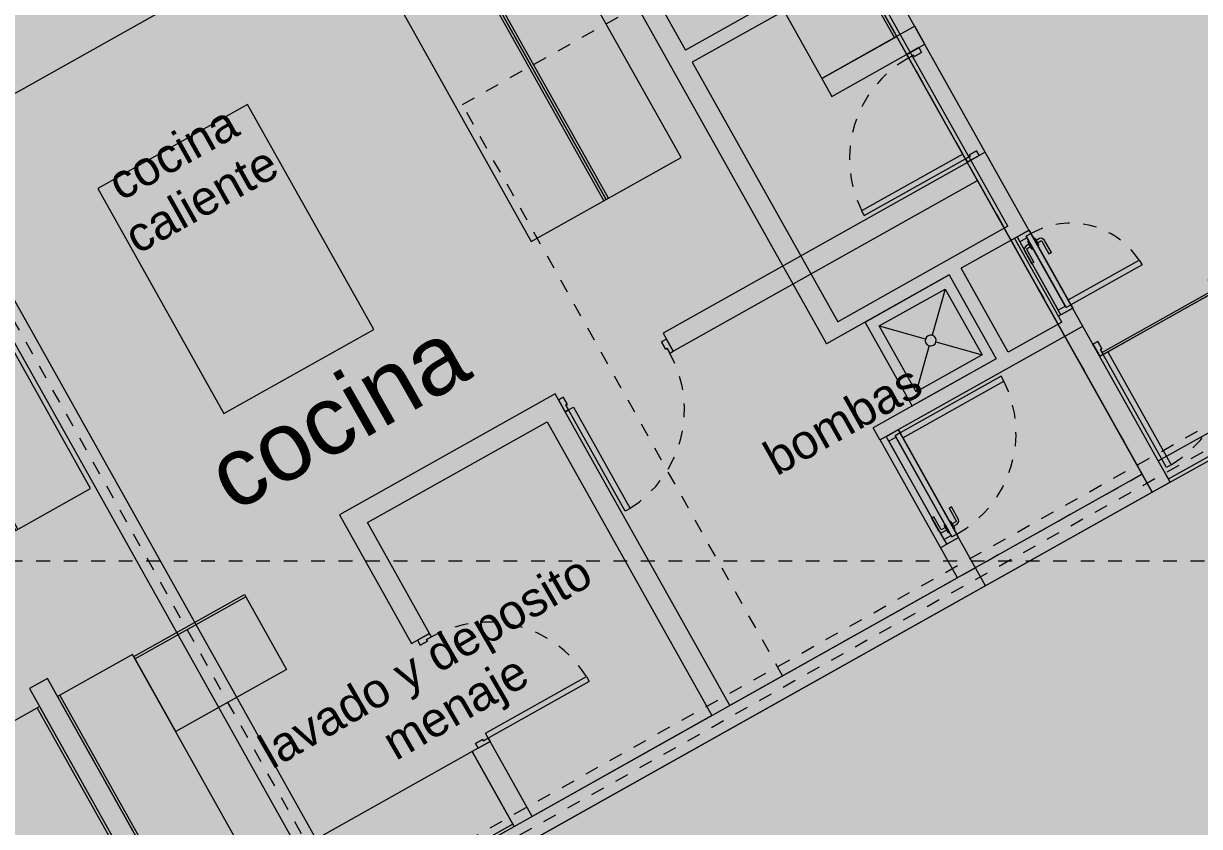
# Model space of a CAD drawing. Header units: metres. Extents: x -11.7 to 73.2, y 41.7 to 99.3.
# Drawn here: x 10.79 to 19.35, y 56.69 to 62.53 of the extents above; entities that cross this region are included whole.
import ezdxf

# ---------------------------------------------------------------- set-up
doc = ezdxf.new("R2010")
doc.units = ezdxf.units.M
for name, pattern in [('LineaDiscontinua-1_5mm', [0.003, 0.0015, -0.0015]), ('LíneaDeRejilla', [0.021, 0.012, -0.003, 0.003, -0.003]), ('Oculto', [0.006, 0.004, -0.002])]:
    doc.linetypes.add(name, pattern=pattern)
for name, color, linetype, lineweight in [('A-DETL-3', 151, 'Continuous', 5), ('A-DETL-GENF', 92, 'Continuous', 5), ('A-DETL-LNOC', 90, 'Oculto', 5), ('A-GENM', 13, 'Continuous', 5), ('A-MUEB', 31, 'Continuous', 5), ('A-MURO', 113, 'Continuous', 9), ('A-MURO-ACHU', 111, 'Continuous', 9), ('A-PISO', 51, 'Continuous', 9), ('A-PISO-ACHU', 8, 'Continuous', 9), ('A-PUER', 31, 'Continuous', 5), ('A-PUER-MARC', 31, 'Continuous', 5), ('A-TEXT-NOTA', 2, 'Continuous', 5), ('A-VENT', 1, 'Continuous', 5), ('A-WALL', 113, 'Continuous', 18), ('H-HID-APAR', 6, 'Continuous', 5), ('S-REJI', 1, 'Continuous', 5)]:
    doc.layers.add(name, color=color, linetype=linetype, lineweight=lineweight)
doc.styles.add('Arial', font='arial.ttf', dxfattribs={"height": 0.5})
doc.styles.add('Arial_3', font='arial.ttf', dxfattribs={"height": 0.25})

# ---------------------------------------------------------------- blocks, each defined once
blk = doc.blocks.new('Puerta-Batiente-HojaLisa - 900x2200-1042033-Nivel 1')
at = {"layer": 'A-PUER'}
for p, q in [((-0.382, 0.919), (-0.422, 0.919)), ((-0.422, 0.919), (-0.422, 0.075)), ((-0.382, 0.075), (-0.382, 0.919)), ((-0.422, 0.075), (-0.382, 0.075)), ((0.422, 0.075), (-0.422, 0.075)), ((-0.422, 0.075), (-0.422, 0.075)), ((-0.422, 0.075), (0.422, 0.075)), ((-0.422, 0.075), (-0.422, 0.035)), ((-0.422, 0.075), (-0.422, 0.035)), ((0.422, 0.035), (-0.422, 0.035)), ((-0.422, 0.035), (-0.422, 0.035)), ((-0.422, 0.035), (0.422, 0.035)), ((0.422, 0.075), (0.422, 0.075)), ((0.422, 0.035), (0.422, 0.075)), ((0.422, 0.075), (0.422, 0.035)), ((0.422, 0.035), (0.422, 0.035))]:
    blk.add_line(p, q, dxfattribs=at)
at = {"layer": 'A-PUER', "linetype": 'LineaDiscontinua-1_5mm'}
blk.add_arc((-0.422, 0.075), 0.844, 360, 87.28354, dxfattribs=at)
at = {"layer": 'A-PUER-MARC'}
for p, q in [((-0.45, -0.025), (-0.45, 0.075)), ((-0.45, 0.075), (-0.422, 0.075)), ((-0.45, -0.025), (-0.45, 0.075)), ((-0.45, 0.075), (-0.45, 0.075)), ((-0.45, 0.075), (0.45, 0.075)), ((-0.422, 0.075), (-0.422, 0.035)), ((0.422, 0.075), (-0.422, 0.075)), ((-0.422, 0.075), (-0.422, 0.075)), ((-0.422, 0.075), (-0.422, 0.035)), ((-0.422, 0.035), (-0.41, 0.035)), ((-0.422, 0.035), (-0.422, 0.035)), ((-0.422, 0.035), (0.422, 0.035)), ((-0.41, 0.035), (-0.41, -0.025)), ((-0.41, 0.035), (-0.41, -0.025)), ((0.41, 0.035), (-0.41, 0.035)), ((-0.41, 0.035), (-0.41, 0.035)), ((0.41, 0.035), (0.41, 0.035)), ((0.41, -0.025), (0.41, 0.035)), ((0.422, 0.035), (0.41, 0.035)), ((0.41, -0.025), (0.41, 0.035)), ((0.422, 0.075), (0.422, 0.075)), ((0.45, 0.075), (0.422, 0.075)), ((0.422, 0.075), (0.422, 0.035)), ((0.422, 0.035), (0.422, 0.075)), ((0.422, 0.035), (0.422, 0.035)), ((0.45, 0.075), (0.45, -0.025)), ((0.45, 0.075), (0.45, 0.075)), ((0.45, 0.075), (0.45, -0.025)), ((-0.41, -0.025), (-0.45, -0.025)), ((0.45, -0.025), (-0.45, -0.025)), ((-0.45, -0.025), (-0.45, -0.025)), ((-0.41, -0.025), (-0.41, -0.025)), ((-0.41, -0.025), (0.41, -0.025)), ((0.41, -0.025), (0.45, -0.025)), ((0.41, -0.025), (0.41, -0.025)), ((0.45, -0.025), (0.45, -0.025))]:
    blk.add_line(p, q, dxfattribs=at)
blk = doc.blocks.new('Manija-Horizontal-SinCerradura - 120-1041476-Nivel 1')
at = {"layer": 'A-PUER'}
for p, q in [((0.12, 0), (0.12, -0.008)), ((0.12, 0), (0.18, 0)), ((0.18, 0), (0.12, 0)), ((0.18, -0.008), (0.18, 0)), ((0.12, -0.008), (0.18, -0.008)), ((0.18, -0.008), (0.12, -0.008)), ((0.14, -0.008), (0.14, -0.038)), ((0.14, -0.008), (0.16, -0.008)), ((0.16, -0.008), (0.14, -0.008)), ((0.16, -0.038), (0.16, -0.008)), ((0.27, -0.043), (0.165, -0.043)), ((0.165, -0.063), (0.27, -0.063)), ((0.27, -0.063), (0.27, -0.043)), ((0.27, -0.043), (0.27, -0.063))]:
    blk.add_line(p, q, dxfattribs=at)
at = {"layer": 'A-PUER', "flags": 128}
for points in [[(0.14, -0.038), (0.1515, -0.059), (0.165, -0.063)], [(0.165, -0.043), (0.1608, -0.0407), (0.16, -0.038)]]:
    blk.add_lwpolyline(points, dxfattribs=at)
blk = doc.blocks.new('Manija-Horizontal-SinCerradura - 120-1041475-Nivel 1')
at = {"layer": 'A-PUER'}
for p, q in [((0.12, 0.008), (0.12, 0)), ((0.12, 0.008), (0.18, 0.008)), ((0.18, 0.008), (0.12, 0.008)), ((0.12, 0), (0.18, 0)), ((0.18, 0), (0.12, 0)), ((0.14, 0.038), (0.14, 0.008)), ((0.14, 0.008), (0.16, 0.008)), ((0.16, 0.008), (0.14, 0.008)), ((0.16, 0.008), (0.16, 0.038)), ((0.27, 0.063), (0.165, 0.063)), ((0.165, 0.043), (0.27, 0.043)), ((0.18, 0), (0.18, 0.008)), ((0.27, 0.063), (0.27, 0.043)), ((0.27, 0.043), (0.27, 0.063))]:
    blk.add_line(p, q, dxfattribs=at)
at = {"layer": 'A-PUER', "flags": 128}
for points in [[(0.165, 0.063), (0.144, 0.0515), (0.14, 0.038)], [(0.16, 0.038), (0.1623, 0.0422), (0.165, 0.043)]]:
    blk.add_lwpolyline(points, dxfattribs=at)
blk = doc.blocks.new('Puerta-Batiente-HojaLisa - 650x2200-1558929-Nivel 1')
at = {"layer": 'A-PUER'}
for p, q in [((0.297, -0.02), (-0.297, -0.02)), ((-0.297, -0.02), (-0.297, -0.02)), ((-0.297, -0.02), (0.297, -0.02)), ((-0.297, -0.02), (-0.297, -0.06)), ((-0.297, -0.02), (-0.297, -0.06)), ((-0.297, -0.654), (-0.297, -0.06)), ((-0.297, -0.06), (-0.257, -0.06)), ((0.297, -0.06), (-0.297, -0.06)), ((-0.297, -0.06), (-0.297, -0.06)), ((-0.297, -0.06), (0.297, -0.06)), ((-0.257, -0.06), (-0.257, -0.654)), ((0.297, -0.02), (0.297, -0.02)), ((0.297, -0.06), (0.297, -0.02)), ((0.297, -0.02), (0.297, -0.06)), ((0.297, -0.06), (0.297, -0.06)), ((-0.257, -0.654), (-0.297, -0.654))]:
    blk.add_line(p, q, dxfattribs=at)
at = {"layer": 'A-PUER', "linetype": 'LineaDiscontinua-1_5mm'}
blk.add_arc((-0.297, -0.06), 0.594, 273.86122, 0, dxfattribs=at)
at = {"layer": 'A-PUER-MARC'}
for p, q in [((-0.325, -0.06), (-0.325, 0.04)), ((-0.325, 0.04), (-0.285, 0.04)), ((-0.325, -0.06), (-0.325, 0.04)), ((-0.325, 0.04), (-0.325, 0.04)), ((-0.325, 0.04), (0.325, 0.04)), ((-0.285, 0.04), (-0.285, -0.02)), ((-0.285, 0.04), (-0.285, 0.04)), ((-0.285, 0.04), (-0.285, -0.02)), ((0.285, 0.04), (-0.285, 0.04)), ((0.285, -0.02), (0.285, 0.04)), ((0.325, 0.04), (0.285, 0.04)), ((0.285, 0.04), (0.285, 0.04)), ((0.285, -0.02), (0.285, 0.04)), ((0.325, 0.04), (0.325, 0.04)), ((0.325, 0.04), (0.325, -0.06)), ((0.325, 0.04), (0.325, -0.06)), ((-0.297, -0.06), (-0.325, -0.06)), ((-0.325, -0.06), (-0.325, -0.06)), ((0.325, -0.06), (-0.325, -0.06)), ((-0.285, -0.02), (-0.297, -0.02)), ((-0.297, -0.02), (-0.297, -0.06)), ((-0.297, -0.02), (-0.297, -0.02)), ((-0.297, -0.02), (-0.297, -0.06)), ((0.297, -0.02), (-0.297, -0.02)), ((-0.297, -0.06), (-0.297, -0.06)), ((-0.297, -0.06), (0.297, -0.06)), ((-0.285, -0.02), (-0.285, -0.02)), ((-0.285, -0.02), (0.285, -0.02)), ((0.285, -0.02), (0.285, -0.02)), ((0.285, -0.02), (0.297, -0.02)), ((0.297, -0.02), (0.297, -0.02)), ((0.297, -0.02), (0.297, -0.06)), ((0.297, -0.06), (0.297, -0.02)), ((0.297, -0.06), (0.297, -0.06)), ((0.297, -0.06), (0.325, -0.06)), ((0.325, -0.06), (0.325, -0.06))]:
    blk.add_line(p, q, dxfattribs=at)
blk = doc.blocks.new('M_Shower Stall-2D - Poceta aseol-2D 70_70-1736770-Nivel 1')
at = {"layer": 'H-HID-APAR'}
for p, q in [((0, 0), (0, 0.7)), ((0, 0.7), (0.7, 0.7)), ((0.7, 0.7), (0.7, 0)), ((0.075, 0.625), (0.3211, 0.3789)), ((0.075, 0.075), (0.075, 0.625)), ((0.075, 0.625), (0.625, 0.625)), ((0.625, 0.625), (0.3789, 0.3789)), ((0.625, 0.625), (0.625, 0.075)), ((0.3224, 0.3224), (0.075, 0.075)), ((0.3776, 0.3224), (0.625, 0.075)), ((0.7, 0), (0, 0)), ((0.625, 0.075), (0.075, 0.075))]:
    blk.add_line(p, q, dxfattribs=at)
for start, end in [(360, 180), (180, 360)]:
    blk.add_arc((0.35, 0.35), 0.04, start, end, dxfattribs=at)
blk = doc.blocks.new('Puerta-Batiente-ConDilataciones - 1000x2200-3 Dilataciones-1625095-Nivel 1')
at = {"layer": 'A-GENM'}
for p, q in [((0.472, -0.035), (-0.472, -0.035)), ((0.472, -0.035), (-0.472, -0.035)), ((0.472, -0.035), (-0.472, -0.035)), ((-0.472, -0.05), (0.472, -0.05)), ((-0.472, -0.05), (0.472, -0.05)), ((-0.472, -0.05), (0.472, -0.05))]:
    blk.add_line(p, q, dxfattribs=at)
at = {"layer": 'A-PUER'}
for p, q in [((-0.472, -0.994), (-0.472, -0.05)), ((-0.472, -0.05), (-0.432, -0.05)), ((-0.432, -0.05), (-0.432, -0.994)), ((-0.432, -0.994), (-0.472, -0.994))]:
    blk.add_line(p, q, dxfattribs=at)
at = {"layer": 'A-PUER', "linetype": 'LineaDiscontinua-1_5mm'}
blk.add_arc((-0.472, -0.05), 0.944, 272.42851, 0, dxfattribs=at)
at = {"layer": 'A-PUER-MARC', "lineweight": 9}
for p, q in [((-0.46, 0.05), (-0.5, 0.05)), ((-0.5, 0.05), (-0.5, -0.05)), ((-0.46, -0.01), (-0.46, 0.05)), ((0.5, 0.05), (0.46, 0.05)), ((0.46, 0.05), (0.46, -0.01)), ((0.5, -0.05), (0.5, 0.05)), ((-0.5, -0.05), (-0.472, -0.05)), ((-0.472, -0.05), (-0.472, -0.01)), ((-0.472, -0.01), (-0.46, -0.01)), ((0.46, -0.01), (0.472, -0.01)), ((0.472, -0.01), (0.472, -0.05)), ((0.472, -0.05), (0.5, -0.05))]:
    blk.add_line(p, q, dxfattribs=at)
at = {"layer": 'A-PUER-MARC'}
for p, q in [((-0.5, -0.05), (-0.5, 0.05)), ((-0.5, 0.05), (-0.46, 0.05)), ((-0.5, 0.05), (-0.5, 0.05)), ((-0.46, 0.05), (-0.46, -0.01)), ((-0.46, 0.05), (-0.46, 0.05)), ((0.46, -0.01), (0.46, 0.05)), ((0.5, 0.05), (0.46, 0.05)), ((0.46, 0.05), (0.46, 0.05)), ((0.5, 0.05), (0.5, 0.05)), ((0.5, 0.05), (0.5, -0.05)), ((-0.472, -0.05), (-0.5, -0.05)), ((-0.5, -0.05), (-0.5, -0.05)), ((-0.46, -0.01), (-0.472, -0.01)), ((-0.472, -0.01), (-0.472, -0.05)), ((-0.472, -0.01), (-0.472, -0.01)), ((-0.472, -0.05), (-0.472, -0.05)), ((-0.46, -0.01), (-0.46, -0.01)), ((0.46, -0.01), (0.46, -0.01)), ((0.46, -0.01), (0.472, -0.01)), ((0.472, -0.01), (0.472, -0.01)), ((0.472, -0.05), (0.472, -0.01)), ((0.472, -0.05), (0.472, -0.05)), ((0.472, -0.05), (0.5, -0.05)), ((0.5, -0.05), (0.5, -0.05))]:
    blk.add_line(p, q, dxfattribs=at)
blk = doc.blocks.new('Puerta-Batiente-HojaLisa - 900x2200-V1-Nivel 1')
at = {"layer": 'A-PUER'}
for p, q in [((-0.422, -0.919), (-0.422, -0.075)), ((-0.422, -0.075), (-0.382, -0.075)), ((-0.382, -0.075), (-0.382, -0.919)), ((-0.382, -0.919), (-0.422, -0.919))]:
    blk.add_line(p, q, dxfattribs=at)
at = {"layer": 'A-PUER', "linetype": 'LineaDiscontinua-1_5mm'}
blk.add_arc((-0.422, -0.075), 0.844, 272.71646, 0, dxfattribs=at)
at = {"layer": 'A-PUER-MARC', "lineweight": 9}
for p, q in [((-0.41, 0.025), (-0.45, 0.025)), ((-0.45, 0.025), (-0.45, -0.075)), ((-0.41, -0.035), (-0.41, 0.025)), ((0.45, 0.025), (0.41, 0.025)), ((0.41, 0.025), (0.41, -0.035)), ((0.45, -0.075), (0.45, 0.025)), ((-0.45, -0.075), (-0.422, -0.075)), ((-0.422, -0.075), (-0.422, -0.035)), ((-0.422, -0.035), (-0.41, -0.035)), ((0.41, -0.035), (0.422, -0.035)), ((0.422, -0.035), (0.422, -0.075)), ((0.422, -0.075), (0.45, -0.075))]:
    blk.add_line(p, q, dxfattribs=at)
at = {"layer": 'A-PUER-MARC'}
for p, q in [((-0.45, -0.075), (-0.45, 0.025)), ((-0.45, 0.025), (-0.41, 0.025)), ((-0.45, 0.025), (-0.45, 0.025)), ((-0.41, 0.025), (-0.41, -0.035)), ((-0.41, 0.025), (-0.41, 0.025)), ((0.41, -0.035), (0.41, 0.025)), ((0.45, 0.025), (0.41, 0.025)), ((0.41, 0.025), (0.41, 0.025)), ((0.45, 0.025), (0.45, 0.025)), ((0.45, 0.025), (0.45, -0.075)), ((-0.422, -0.075), (-0.45, -0.075)), ((-0.45, -0.075), (-0.45, -0.075)), ((-0.41, -0.035), (-0.422, -0.035)), ((-0.422, -0.035), (-0.422, -0.075)), ((-0.422, -0.035), (-0.422, -0.035)), ((-0.422, -0.075), (-0.422, -0.075)), ((-0.41, -0.035), (-0.41, -0.035)), ((0.41, -0.035), (0.41, -0.035)), ((0.41, -0.035), (0.422, -0.035)), ((0.422, -0.035), (0.422, -0.035)), ((0.422, -0.075), (0.422, -0.035)), ((0.422, -0.075), (0.422, -0.075)), ((0.422, -0.075), (0.45, -0.075)), ((0.45, -0.075), (0.45, -0.075))]:
    blk.add_line(p, q, dxfattribs=at)
blk = doc.blocks.new('M_Counter Top-L Shaped - 600mm Depth-1647260-Nivel 1')
at = {"layer": 'A-MUEB'}
for p, q in [((2.2244, 0), (-1.2005, 0)), ((-1.2005, 0), (-1.2005, -1.8)), ((2.2244, -0.625), (2.2244, 0)), ((-1.1814, -1.8), (-1.1814, -0.0191)), ((-1.1814, -0.0191), (2.2244, -0.0191)), ((-0.5755, -1.8), (-0.5755, -0.625)), ((-0.5755, -0.625), (2.2244, -0.625)), ((-1.2005, -1.8), (-0.5755, -1.8))]:
    blk.add_line(p, q, dxfattribs=at)
blk = doc.blocks.new('M_Counter Top-L Shaped - 600mm Depth-1647163-Nivel 1')
at = {"layer": 'A-MUEB'}
for p, q in [((2.2016, 0), (-1.2005, 0)), ((-1.2005, 0), (-1.2005, -4.2999)), ((2.2016, -0.625), (2.2016, 0)), ((-1.1814, -4.2999), (-1.1814, -0.0191)), ((-1.1814, -0.0191), (2.2016, -0.0191)), ((-0.5755, -4.2999), (-0.5755, -0.625)), ((-0.5755, -0.625), (2.2016, -0.625)), ((-1.2005, -4.2999), (-0.5755, -4.2999))]:
    blk.add_line(p, q, dxfattribs=at)
blk = doc.blocks.new('M_Counter Top - 600mm Depth-1647227-Nivel 1')
at = {"layer": 'A-MUEB'}
for p, q in [((2.2037, 0), (-1.2005, 0)), ((-1.2005, 0), (-1.2005, -0.625)), ((2.2037, -0.625), (2.2037, 0)), ((-1.2005, -0.019), (2.2037, -0.019)), ((-1.2005, -0.625), (2.2037, -0.625))]:
    blk.add_line(p, q, dxfattribs=at)
blk = doc.blocks.new('M_Counter Top-Island - 1220mm Depth-1647201-Nivel 1')
at = {"layer": 'A-MUEB'}
for p, q in [((0.6766, 0.0254), (-1.2005, 0.0254)), ((-1.2005, 0.0254), (-1.2005, -1.2246)), ((0.6766, -1.2246), (0.6766, 0.0254)), ((-1.2005, -1.2246), (0.6766, -1.2246))]:
    blk.add_line(p, q, dxfattribs=at)
blk = doc.blocks.new('M_Counter Top - 600mm Depth-1647133-Nivel 1')
at = {"layer": 'A-MUEB'}
for p, q in [((2.2037, 0), (-1.2005, 0)), ((-1.2005, 0), (-1.2005, -0.625)), ((2.2037, -0.625), (2.2037, 0)), ((-1.2005, -0.019), (2.2037, -0.019)), ((-1.2005, -0.625), (2.2037, -0.625))]:
    blk.add_line(p, q, dxfattribs=at)
blk = doc.blocks.new('M_Counter Top-L Shaped - 600mm Depth-1644024-Nivel 1')
at = {"layer": 'A-MUEB'}
for p, q in [((1.2495, 0), (-1.2005, 0)), ((-1.2005, 0), (-1.2005, -2.4351)), ((1.2495, -0.625), (1.2495, 0)), ((-1.1814, -2.4351), (-1.1814, -0.0191)), ((-1.1814, -0.0191), (1.2495, -0.0191)), ((-0.5755, -2.4351), (-0.5755, -0.625)), ((-0.5755, -0.625), (1.2495, -0.625)), ((-1.2005, -2.4351), (-0.5755, -2.4351))]:
    blk.add_line(p, q, dxfattribs=at)
blk = doc.blocks.new('M_Counter Top - 600mm Depth-1644257-Nivel 1')
at = {"layer": 'A-MUEB'}
for p, q in [((-1.2005, 0.625), (-0.2755, 0.625)), ((-1.2005, 0), (-1.2005, 0.625)), ((-0.2755, 0.625), (-0.2755, 0)), ((-1.2005, 0.019), (-0.2755, 0.019)), ((-0.2755, 0), (-1.2005, 0))]:
    blk.add_line(p, q, dxfattribs=at)
blk = doc.blocks.new('M_Counter Top-L Shaped - 600mm Depth-1645287-Nivel 1')
at = {"layer": 'A-MUEB'}
for p, q in [((-1.2005, 1.965), (-0.5755, 1.965)), ((-1.2005, 0), (-1.2005, 1.965)), ((-1.1814, 1.965), (-1.1814, 0.0191)), ((-0.5755, 1.965), (-0.5755, 0.625)), ((-0.5755, 0.625), (1.2495, 0.625)), ((1.2495, 0.625), (1.2495, 0)), ((1.2495, 0), (-1.2005, 0)), ((-1.1814, 0.0191), (1.2495, 0.0191))]:
    blk.add_line(p, q, dxfattribs=at)
blk = doc.blocks.new('Puerta-Batiente-HojaLisa - 900x2200-V2-Nivel 1')
at = {"layer": 'A-PUER'}
for p, q in [((-0.382, 0.919), (-0.422, 0.919)), ((-0.422, 0.919), (-0.422, 0.075)), ((-0.382, 0.075), (-0.382, 0.919)), ((-0.422, 0.075), (-0.382, 0.075))]:
    blk.add_line(p, q, dxfattribs=at)
at = {"layer": 'A-PUER', "linetype": 'LineaDiscontinua-1_5mm'}
blk.add_arc((-0.422, 0.075), 0.844, 360, 87.28354, dxfattribs=at)
at = {"layer": 'A-PUER-MARC', "lineweight": 9}
for p, q in [((-0.45, -0.025), (-0.45, 0.075)), ((-0.45, 0.075), (-0.422, 0.075)), ((-0.422, 0.075), (-0.422, 0.035)), ((-0.422, 0.035), (-0.41, 0.035)), ((-0.41, 0.035), (-0.41, -0.025)), ((0.41, 0.035), (0.422, 0.035)), ((0.41, -0.025), (0.41, 0.035)), ((0.422, 0.035), (0.422, 0.075)), ((0.422, 0.075), (0.45, 0.075)), ((0.45, 0.075), (0.45, -0.025)), ((-0.41, -0.025), (-0.45, -0.025)), ((0.45, -0.025), (0.41, -0.025))]:
    blk.add_line(p, q, dxfattribs=at)
at = {"layer": 'A-PUER-MARC'}
for p, q in [((-0.45, 0.075), (-0.45, -0.025)), ((-0.422, 0.075), (-0.45, 0.075)), ((-0.45, 0.075), (-0.45, 0.075)), ((-0.422, 0.035), (-0.422, 0.075)), ((-0.422, 0.075), (-0.422, 0.075)), ((-0.41, 0.035), (-0.422, 0.035)), ((-0.422, 0.035), (-0.422, 0.035)), ((-0.41, -0.025), (-0.41, 0.035)), ((-0.41, 0.035), (-0.41, 0.035)), ((0.41, 0.035), (0.41, 0.035)), ((0.41, 0.035), (0.41, -0.025)), ((0.41, 0.035), (0.422, 0.035)), ((0.422, 0.075), (0.422, 0.075)), ((0.422, 0.075), (0.45, 0.075)), ((0.422, 0.075), (0.422, 0.035)), ((0.422, 0.035), (0.422, 0.035)), ((0.45, -0.025), (0.45, 0.075)), ((0.45, 0.075), (0.45, 0.075)), ((-0.45, -0.025), (-0.41, -0.025)), ((-0.45, -0.025), (-0.45, -0.025)), ((-0.41, -0.025), (-0.41, -0.025)), ((0.45, -0.025), (0.41, -0.025)), ((0.41, -0.025), (0.41, -0.025)), ((0.45, -0.025), (0.45, -0.025))]:
    blk.add_line(p, q, dxfattribs=at)
blk = doc.blocks.new('Ventana-1Cuerpo-Proyectante - 1000x500-1741206-Nivel 1')
at = {"layer": 'A-VENT'}
for p, q in [((0.5, 0.075), (-0.5, 0.075)), ((-0.5, 0.075), (-0.5, 0.075)), ((-0.5, 0.075), (0.5, 0.075)), ((-0.5, 0.075), (-0.5, 0.045)), ((-0.5, 0.075), (-0.5, 0.045)), ((-0.5, 0.045), (0.5, 0.045)), ((-0.5, 0.045), (-0.5, 0.045)), ((-0.5, 0.045), (0.5, 0.045)), ((0.47, 0.075), (-0.47, 0.075)), ((-0.47, 0.075), (-0.47, 0.075)), ((-0.47, 0.075), (0.47, 0.075)), ((-0.47, 0.075), (-0.47, 0.06)), ((-0.47, 0.075), (-0.47, 0.06)), ((0.47, 0.075), (-0.47, 0.075)), ((-0.47, 0.075), (-0.47, 0.075)), ((-0.47, 0.075), (0.47, 0.075)), ((-0.47, 0.045), (-0.47, 0.075)), ((-0.47, 0.075), (-0.47, 0.045)), ((-0.47, 0.06), (0.47, 0.06)), ((-0.47, 0.06), (-0.47, 0.06)), ((-0.47, 0.06), (0.47, 0.06)), ((0.47, 0.045), (-0.47, 0.045)), ((-0.47, 0.045), (-0.47, 0.045)), ((0.47, 0.045), (-0.47, 0.045)), ((0.44, 0.075), (-0.44, 0.075)), ((-0.44, 0.075), (-0.44, 0.075)), ((-0.44, 0.075), (0.44, 0.075)), ((-0.44, 0.06), (-0.44, 0.075)), ((-0.44, 0.075), (-0.44, 0.06)), ((0.44, 0.068), (-0.44, 0.068)), ((-0.44, 0.068), (-0.44, 0.068)), ((-0.44, 0.068), (0.44, 0.068)), ((-0.44, 0.068), (-0.44, 0.066)), ((-0.44, 0.068), (-0.44, 0.066)), ((-0.44, 0.066), (0.44, 0.066)), ((-0.44, 0.066), (-0.44, 0.066)), ((-0.44, 0.066), (0.44, 0.066)), ((0.44, 0.06), (-0.44, 0.06)), ((-0.44, 0.06), (-0.44, 0.06)), ((0.44, 0.06), (-0.44, 0.06)), ((0.44, 0.075), (0.44, 0.075)), ((0.44, 0.06), (0.44, 0.075)), ((0.44, 0.075), (0.44, 0.06)), ((0.44, 0.068), (0.44, 0.068)), ((0.44, 0.066), (0.44, 0.068)), ((0.44, 0.066), (0.44, 0.068)), ((0.44, 0.066), (0.44, 0.066)), ((0.44, 0.06), (0.44, 0.06)), ((0.47, 0.075), (0.47, 0.075)), ((0.47, 0.06), (0.47, 0.075)), ((0.47, 0.06), (0.47, 0.075)), ((0.47, 0.075), (0.47, 0.075)), ((0.47, 0.045), (0.47, 0.075)), ((0.47, 0.075), (0.47, 0.045)), ((0.47, 0.06), (0.47, 0.06)), ((0.47, 0.045), (0.47, 0.045)), ((0.5, 0.075), (0.5, 0.075)), ((0.5, 0.045), (0.5, 0.075)), ((0.5, 0.045), (0.5, 0.075)), ((0.5, 0.045), (0.5, 0.045))]:
    blk.add_line(p, q, dxfattribs=at)

msp = doc.modelspace()

# ---------------------------------------------------------------- hatches: boundary and pattern name
at = {"layer": 'A-DETL-GENF'}
for points in [[(19.0044, 59.1246), (15.3912, 65.5706), (28.6066, 72.9784), (32.2199, 66.5324)], [(-5.4735, 53.8751), (15.3911, 65.5707), (19.0044, 59.1246), (-1.8602, 47.429)]]:
    msp.add_hatch(color=7, dxfattribs=at).paths.add_polyline_path(points, flags=0)
at = {"layer": 'A-MURO-ACHU', "lineweight": 5}
h = msp.add_hatch(color=256, dxfattribs=at)
h.paths.add_polyline_path([(17.3495, 62.3836), (17.2187, 62.3103), (17.1454, 62.4411), (17.2762, 62.5145)], flags=0)
h.paths.add_polyline_path([(19.1353, 59.1979), (19.0044, 59.1246), (18.9311, 59.2554), (17.7331, 61.3925), (17.6598, 61.5234), (17.6588, 61.5252), (17.7896, 61.5985)], flags=0)
for points in [[(16.6734, 62.0046), (16.6001, 62.1355), (17.1454, 62.4411), (17.2187, 62.3103)], [(14.6017, 59.6372), (14.7325, 59.7106), (15.9305, 57.5734), (15.7996, 57.5001)], [(12.2362, 55.5026), (12.1053, 55.4292), (10.834, 57.6972), (10.9649, 57.7706)]]:
    msp.add_hatch(color=256, dxfattribs=at).paths.add_polyline_path(points, flags=0)
h = msp.add_hatch(color=256, dxfattribs=at)
h.paths.add_polyline_path([(15.5176, 60.1506), (15.4442, 60.2815), (17.6598, 61.5234), (17.7331, 61.3925)], flags=0)
h.paths.add_polyline_path([(13.2932, 58.9038), (13.2199, 59.0346), (14.6592, 59.8414), (14.7325, 59.7106), (14.6017, 59.6372)], flags=0)
h = msp.add_hatch(color=256, dxfattribs=at)
h.paths.add_polyline_path([(2.4985, 49.8722), (2.4251, 50.003), (2.556, 50.0764), (4.0854, 50.9337), (4.2162, 51.0071), (4.3907, 51.1048), (4.464, 50.974)], flags=0)
h.paths.add_polyline_path([(5.8597, 51.7563), (5.7864, 51.8872), (5.9608, 51.985), (6.0917, 52.0583), (8.5158, 53.4171), (8.6466, 53.4905), (10.2604, 54.3951), (10.3912, 54.4684), (12.1053, 55.4292), (12.2362, 55.5026), (14.3603, 56.6933), (14.4912, 56.7666), (15.7996, 57.5001), (15.9305, 57.5734), (18.9311, 59.2554), (19.0044, 59.1246)], flags=0)
h = msp.add_hatch(color=256, dxfattribs=at)
h.paths.add_polyline_path([(14.0547, 57.2385), (14.1856, 57.3118), (14.4912, 56.7666), (14.3603, 56.6933)], flags=0)
h.paths.add_polyline_path([(13.089, 58.9613), (13.2199, 59.0346), (13.2932, 58.9038), (13.7455, 58.0969), (13.6147, 58.0235)], flags=0)
at = {"layer": 'A-PISO-ACHU', "lineweight": 5}
h = msp.add_hatch(color=256, dxfattribs=at)
edge = h.paths.add_edge_path(flags=0)
edge.add_line((-11.7445, 67.4776), (-11.7445, 68.9916))
edge.add_line((-11.7445, 68.9916), (20.6801, 87.2404))
edge.add_line((20.6801, 87.2404), (42.7634, 99.3209))
edge.add_line((42.7634, 99.3209), (49.0143, 99.3209))
edge.add_line((49.0143, 99.3209), (22.1357, 84.6171))
edge.add_line((22.1357, 84.6171), (-8.4217, 67.4192))
edge.add_arc((-9.9695, 75.3717), 8.1018, 263.70195, 281.01358, ccw=False)
edge.add_arc((-12.5327, 60.5221), 7, 76.16032, 83.5347)
h.paths.add_polyline_path([(73.1577, 99.3209), (73.1577, 41.6604)], flags=0)
edge = h.paths.add_edge_path(flags=0)
edge.add_line((69.8508, 99.3209), (73.1577, 99.3209))
edge.add_line((65.9158, 97.1683), (69.8508, 99.3209))
edge = h.paths.add_edge_path(flags=0)
edge.add_line((73.1577, 51.9042), (73.1577, 50.9085))
edge.add_line((73.1577, 50.9085), (67.4094, 50.9125))
edge.add_line((67.4094, 50.9125), (67.406, 45.89))
edge.add_arc((67.7688, 48.868), 3, 197.80909, 263.05317, ccw=False)
edge.add_line((64.9126, 47.9505), (64.9265, 52.0568))
edge.add_arc((67.3569, 51.8382), 2.4403, 138.46961, 174.86173, ccw=False)
edge.add_line((65.5301, 53.4562), (67.4123, 55.1462))
edge.add_line((67.4123, 55.1462), (67.4382, 93.14))
edge.add_line((67.4382, 93.14), (65.5663, 94.5105))
edge.add_arc((67.872, 96.4299), 3, 186.29702, 219.77582, ccw=False)
edge.add_line((64.8901, 96.1008), (64.8898, 96.1793))
edge.add_line((64.8898, 96.1793), (64.8841, 98.083))
edge.add_arc((67.8714, 97.808), 3, 152.38667, 174.74085, ccw=False)
edge.add_arc((100.8135, 69.2922), 46.4949, 139.77062, 139.96788, ccw=False)
edge.add_line((65.3163, 99.3209), (73.1577, 99.3209))
edge.add_line((65.9178, 96.1564), (65.9158, 97.1683))
edge.add_arc((67.9002, 96.4214), 2, 187.61416, 217.58475)
edge.add_line((66.3153, 95.2015), (68.4157, 93.6638))
edge.add_line((68.4157, 93.6638), (68.4316, 51.911))
edge.add_line((68.4316, 51.911), (73.1577, 51.9042))
h.paths.add_polyline_path([(20.1051, 57.7169), (26.6837, 61.3986), (27.9973, 59.0622), (49.2365, 71.0357), (49.2365, 57.7169)], flags=0)
edge = h.paths.add_edge_path(flags=0)
edge.add_line((-5.7118, 46.0009), (54.4615, 46.0009))
edge.add_line((54.4615, 46.0009), (54.4615, 90.9023))
edge.add_line((54.4615, 90.9023), (26.9878, 75.8729))
edge.add_line((26.9878, 75.8729), (-6.3365, 57.1178))
edge.add_arc((5.0702, 53.3169), 12.0233, 127.35032, 161.5712, ccw=False)
edge.add_line((-2.2242, 62.8747), (25.5322, 78.4962))
edge.add_line((25.5322, 78.4962), (55.4126, 94.8421))
edge.add_arc((56.8058, 92.0337), 3.135, 2.60802, 116.38523, ccw=False)
edge.add_line((59.9376, 92.1763), (59.9338, 86.617))
edge.add_line((59.9338, 86.617), (57.4314, 79.6617))
edge.add_line((57.4314, 79.6617), (57.4109, 49.6328))
edge.add_line((57.4109, 49.6328), (57.4076, 44.7668))
edge.add_arc((59.4076, 44.7654), 2, 179.96092, 218.80926)
edge.add_line((57.8491, 43.512), (59.3383, 41.6604))
edge.add_line((59.3383, 41.6604), (54.9031, 41.6604))
edge.add_line((54.9031, 41.6604), (54.9045, 42.4666))
edge.add_line((54.9045, 42.4666), (49.9037, 42.473))
edge.add_line((49.9037, 42.473), (49.9031, 41.6604))
edge.add_line((49.9031, 41.6604), (40.8603, 41.6604))
edge.add_line((40.8603, 41.6604), (40.8489, 42.4259))
edge.add_line((40.8489, 42.4259), (19.6691, 42.4259))
edge.add_line((19.6691, 42.4259), (19.6628, 41.6604))
edge.add_line((19.6628, 41.6604), (-5.714, 41.6604))
edge.add_line((-5.714, 41.6604), (-5.7118, 46.0009))
h = msp.add_hatch(color=256, dxfattribs=at)
h.paths.add_polyline_path([(73.1577, 99.3209), (73.1577, 41.6604)], flags=0)
edge = h.paths.add_edge_path(flags=0)
edge.add_line((49.0166, 99.3209), (73.1577, 99.3209))
edge.add_line((65.2926, 99.3209), (73.1577, 99.3209))
edge.add_arc((100.8053, 69.3106), 46.4949, 139.80025, 140.00696)
edge.add_arc((67.8438, 97.8039), 3, 152.42575, 174.77992)
edge.add_line((64.8562, 98.0768), (64.8617, 96.6002))
edge.add_line((64.8617, 96.6002), (59.4653, 93.6433))
edge.add_arc((56.7821, 92.022), 3.135, 31.14184, 116.42431)
edge.add_line((55.387, 94.8295), (25.5178, 78.4632))
edge.add_line((25.5178, 78.4632), (-2.228, 62.8228))
edge.add_arc((5.0729, 53.27), 12.0233, 127.3894, 158.5358)
edge.add_arc((-12.5349, 60.4631), 7, 276.48335, 336.479, ccw=False)
edge.add_line((-11.7445, 53.5079), (-11.7445, 67.4184))
edge.add_arc((-12.5349, 60.4631), 7, 76.1994, 83.51665, ccw=False)
edge.add_arc((-9.9818, 75.3145), 8.1018, 263.74102, 281.05266)
edge.add_line((-8.4286, 67.3631), (22.1171, 84.5818))
edge.add_line((22.1171, 84.5818), (49.0166, 99.3209))
h = msp.add_hatch(color=256, dxfattribs=at)
h.paths.add_polyline_path([(5.0183, 49.0163), (5.8026, 47.6169), (10.8351, 47.6169), (10.8351, 50.9017), (9.2102, 49.9908), (8.6236, 51.0372)], flags=0)
h.paths.add_polyline_path([(54.3115, 87.2328), (50.3494, 85.0119), (52.1097, 81.8716), (54.3115, 83.1058)], flags=0)
h.paths.add_polyline_path([(47.9626, 73.2955), (20.0811, 57.6669), (44.0865, 57.6669), (44.0865, 68.1681), (49.2212, 71.0628)], flags=0)
h.paths.add_polyline_path([(-5.4663, 53.8623), (-1.1005, 56.3095), (-1.628, 57.2507), (44.0772, 82.8706), (44.6048, 81.9293), (54.4615, 87.4544), (54.4615, 80.7558), (54.2865, 80.6577), (54.2865, 77.0956), (54.4615, 77.1942), (54.4615, 74.0419), (51.0616, 72.1303), (51.0616, 55.9169), (54.4615, 55.9169), (54.4615, 48.2669), (53.7615, 48.2669), (53.7615, 47.4669), (12.1412, 47.4669), (12.1412, 48.2669), (10.9851, 48.2669), (10.9851, 47.4669), (1.8887, 47.4669), (2.2039, 47.6436), (1.3237, 49.2137), (-1.8602, 47.429)], flags=0)
h = msp.add_hatch(color=256, dxfattribs=at)
h.paths.add_polyline_path([(42.0615, 55.7669), (36.7162, 55.7669), (36.7162, 48.8519), (42.0615, 48.8519)], flags=0)
h.paths.add_polyline_path([(21.7835, 60.8543), (28.3799, 64.5519), (24.9032, 70.7542), (18.3074, 67.0556)], flags=0)
h.paths.add_polyline_path([(49.1615, 73.8961), (20.2087, 57.6669), (49.1615, 57.6669)], flags=0)
h.paths.add_polyline_path([(-5.4652, 53.8604), (-1.1055, 56.3078), (-1.6336, 57.2463), (-1.235, 57.4697), (-1.0431, 57.1276), (17.9155, 67.7547), (18.1041, 67.4184), (44.3273, 82.1177), (44.474, 81.856), (54.4615, 87.4544), (54.4615, 83.2306), (58.0015, 83.2306), (58.0015, 51.8919), (54.4615, 51.8919), (54.4615, 48.2669), (10.9851, 48.2669), (10.9851, 47.4669), (1.8887, 47.4669), (2.2257, 47.6558), (1.3454, 49.2261), (-1.8591, 47.4272)], flags=0)

# ---------------------------------------------------------------- linework, layer by layer
at = {"layer": 'A-DETL-3'}
for p, q in [((19.0044, 59.1246), (32.2199, 66.5324)), ((19.0044, 59.1246), (15.3911, 65.5707)), ((15.3912, 65.5706), (19.0044, 59.1246)), ((-1.8602, 47.429), (19.0044, 59.1246))]:
    msp.add_line(p, q, dxfattribs=at)
at = {"layer": 'A-DETL-LNOC'}
for p, q in [((13.9841, 61.9454), (16.601, 63.4123)), ((16.601, 63.4123), (18.9311, 59.2554)), ((11.0458, 54.9237), (23.8033, 62.0748)), ((16.3142, 57.7885), (13.9841, 61.9454)), ((18.9311, 59.2554), (16.3142, 57.7885))]:
    msp.add_line(p, q, dxfattribs=at)
at = {"layer": 'A-MURO'}
for p, q in [((17.9541, 61.0597), (15.3327, 65.7362)), ((17.7896, 61.5985), (15.4374, 65.7949)), ((14.0941, 65.042), (15.6077, 62.3417)), ((13.9633, 64.9686), (16.6336, 60.2048)), ((16.8463, 63.036), (15.6077, 62.3417)), ((16.8952, 62.9488), (15.6566, 62.2545)), ((13.2263, 56.0576), (9.6314, 62.4708)), ((13.0955, 55.9842), (9.5006, 62.3975)), ((15.6566, 62.2545), (16.7155, 60.3654)), ((17.9541, 61.0597), (16.7155, 60.3654)), ((18.1077, 61.0311), (17.6136, 60.7542)), ((18.3453, 60.3618), (18.003, 60.9725)), ((19.0485, 59.3522), (21.7675, 60.8826)), ((17.5264, 60.7053), (16.6336, 60.2048)), ((17.5264, 60.7053), (17.8686, 60.0947)), ((17.9559, 60.1436), (17.6136, 60.7542)), ((19.122, 59.2215), (21.8411, 60.7518)), ((18.3208, 60.4055), (18.4255, 60.4641)), ((17.0214, 59.5051), (18.4988, 60.3333)), ((18.3453, 60.3618), (17.9559, 60.1436)), ((17.8686, 60.0947), (16.9725, 59.5924)), ((17.0214, 59.5051), (16.9725, 59.5924)), ((17.7921, 58.4449), (17.1556, 59.5803)), ((17.5879, 58.5024), (17.0248, 59.507)), ((19.122, 59.2215), (19.0485, 59.3522)), ((17.4648, 58.7219), (17.5957, 58.7953)), ((17.5879, 58.5024), (13.2263, 56.0576)), ((17.7921, 58.4449), (8.6765, 53.3352))]:
    msp.add_line(p, q, dxfattribs=at)
at = {"layer": 'A-PISO'}
msp.add_line((18.6219, 60.1138), (19.4942, 60.6028), dxfattribs=at)
at = {"layer": 'A-WALL'}
for p, q in [((17.2762, 62.5145), (16.6001, 62.1355)), ((17.3495, 62.3836), (17.2762, 62.5145)), ((16.6734, 62.0046), (17.3495, 62.3836)), ((16.6001, 62.1355), (16.6734, 62.0046)), ((17.7896, 61.5985), (17.6588, 61.5252)), ((19.1353, 59.1979), (17.7896, 61.5985)), ((17.6598, 61.5234), (15.4442, 60.2815)), ((17.6588, 61.5252), (17.6598, 61.5234)), ((15.5176, 60.1506), (17.7331, 61.3925)), ((17.7331, 61.3925), (18.9311, 59.2554)), ((15.4442, 60.2815), (15.5176, 60.1506)), ((14.6592, 59.8414), (13.089, 58.9613)), ((14.7325, 59.7106), (14.6592, 59.8414)), ((15.9305, 57.5734), (14.7325, 59.7106)), ((13.2932, 58.9038), (14.6017, 59.6372)), ((14.6017, 59.6372), (15.7996, 57.5001)), ((18.9311, 59.2554), (15.9305, 57.5734)), ((19.1353, 59.1979), (5.8597, 51.7563)), ((13.089, 58.9613), (13.6147, 58.0235)), ((13.7455, 58.0969), (13.2932, 58.9038)), ((13.6147, 58.0235), (13.7455, 58.0969)), ((10.9649, 57.7706), (10.834, 57.6972)), ((12.2362, 55.5026), (10.9649, 57.7706)), ((10.834, 57.6972), (12.1053, 55.4292)), ((15.7996, 57.5001), (14.4912, 56.7666)), ((14.1856, 57.3118), (14.0547, 57.2385)), ((14.4912, 56.7666), (14.1856, 57.3118)), ((14.0547, 57.2385), (14.3603, 56.6933))]:
    msp.add_line(p, q, dxfattribs=at)
at = {"layer": 'S-REJI', "linetype": 'LíneaDeRejilla'}
for p, q in [((50.4265, 76.824), (1.7902, 49.5612)), ((13.5964, 55.244), (10.5404, 60.6959)), ((50.3839, 58.6242), (6.7534, 58.6242))]:
    msp.add_line(p, q, dxfattribs=at)

# ---------------------------------------------------------------- block references
at = {"layer": 'A-MUEB'}
for name, p, rotation in [('M_Counter Top-L Shaped - 600mm Depth-1647260-Nivel 1', (16.0576, 64.3814), 299.2725903057573), ('M_Counter Top - 600mm Depth-1647227-Nivel 1', (14.4431, 62.3026), 119.2725903057573), ('M_Counter Top-L Shaped - 600mm Depth-1647163-Nivel 1', (13.9536, 63.1758), 299.2725903057573), ('M_Counter Top - 600mm Depth-1647133-Nivel 1', (10.147, 59.8945), 119.2725903057573), ('M_Counter Top-Island - 1220mm Depth-1647201-Nivel 1', (12.9864, 60.8855), 299.2721448377021), ('M_Counter Top-L Shaped - 600mm Depth-1644024-Nivel 1', (11.6492, 56.5498), 119.2725903057573), ('M_Counter Top - 600mm Depth-1644257-Nivel 1', (11.3524, 57.794), 209.2725903057576), ('M_Counter Top-L Shaped - 600mm Depth-1645287-Nivel 1', (11.5183, 56.4764), 119.2725903065006)]:
    msp.add_blockref(name, p, dxfattribs=dict(at, rotation=rotation))
at = {"layer": 'A-PUER'}
for name, p, rotation in [('Puerta-Batiente-HojaLisa - 900x2200-V2-Nivel 1', (17.5042, 61.9544), 119.2725903057573), ('Puerta-Batiente-HojaLisa - 650x2200-1558929-Nivel 1', (18.2142, 60.7183), 119.2725903057573), ('Manija-Horizontal-SinCerradura - 120-1041476-Nivel 1', (18.0483, 61.0552), 299.2725903057573), ('Manija-Horizontal-SinCerradura - 120-1041475-Nivel 1', (18.0832, 61.0747), 299.2725903057571), ('Puerta-Batiente-ConDilataciones - 1000x2200-3 Dilataciones-1625095-Nivel 1', (19.0336, 60.4019), 29.2725903057568), ('Puerta-Batiente-HojaLisa - 900x2200-V1-Nivel 1', (15.0884, 59.996), 29.27259030575727), ('Puerta-Batiente-HojaLisa - 900x2200-1042033-Nivel 1', (17.3102, 59.1511), 299.2725903057563), ('Manija-Horizontal-SinCerradura - 120-1041475-Nivel 1', (17.5852, 58.7321), 119.2725903057563), ('Manija-Horizontal-SinCerradura - 120-1041476-Nivel 1', (17.6201, 58.7517), 119.2725903057565), ('Puerta-Batiente-HojaLisa - 900x2200-V1-Nivel 1', (13.9001, 57.6677), 119.2725903057568)]:
    msp.add_blockref(name, p, dxfattribs=dict(at, rotation=rotation))
at = {"layer": 'A-VENT', "rotation": 209.2725903057572}
msp.add_blockref('Ventana-1Cuerpo-Proyectante - 1000x500-1741206-Nivel 1', (10.6202, 62.7948), dxfattribs=at)
at = {"layer": 'H-HID-APAR', "rotation": 29.27259030575632}
msp.add_blockref('M_Shower Stall-2D - Poceta aseol-2D 70_70-1736770-Nivel 1', (17.258, 59.7524), dxfattribs=at)

# ---------------------------------------------------------------- texts
at = {"layer": 'A-TEXT-NOTA', "color": 7, "attachment_point": 1}
for s, insert, char_height, width, rotation, style in [('cocina ', (11.3756, 61.4571), 0.25, 1.362869, 29.24244, 'Arial_3'), ('caliente', (11.4974, 61.0704), 0.25, 1.46308, 29.24244, 'Arial_3'), ('cocina', (12.072, 59.4074), 0.5, 2.525316, 29.6196, 'Arial'), ('bombas', (16.1485, 59.4572), 0.25, 1.46308, 29.39819, 'Arial_3'), ('lavado y deposito ', (12.4742, 57.3224), 0.25, 3.347045, 30.03161, 'Arial_3'), ('menaje', (13.3743, 57.3843), 0.25, 1.342827, 30.03161, 'Arial_3')]:
    msp.add_mtext(s, dxfattribs=dict(at, insert=insert, char_height=char_height, width=width, rotation=rotation, style=style))

doc.saveas('drawing.dxf')
